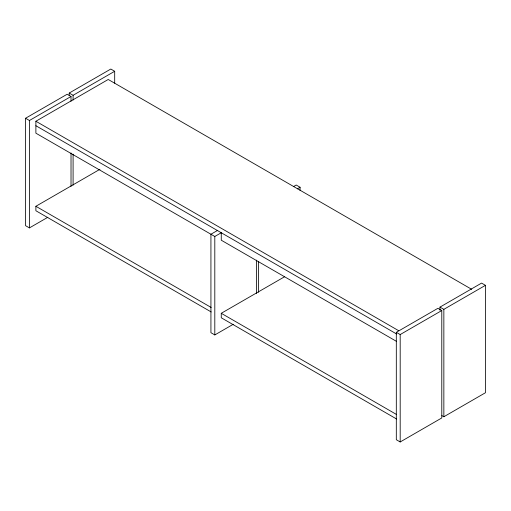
<?xml version="1.0" encoding="UTF-8"?>
<svg xmlns="http://www.w3.org/2000/svg" width="511" height="511" viewBox="0 0 511 511"><rect width="100%" height="100%" fill="white"/><g stroke="black" fill="none" stroke-linecap="round" stroke-linejoin="round"><path stroke-width="0.77" d="M47.836 217.277L29.427 227.906L25.55 225.664L25.55 118.265L67.145 94.248L71.023 96.483L71.023 101.261M69.215 95.442L69.215 93.053L110.81 69.036L114.688 71.278L114.688 83.21M25.55 118.265L29.427 120.5L71.023 96.483M69.215 93.053L73.092 95.289L114.688 71.278M221.627 232.543L214.805 236.478L35.885 133.179L35.885 121.248L108.23 79.48L471.659 289.303M211.177 311.953L35.885 210.749L35.885 206.278L99.958 169.282M217.75 230.308L210.928 234.242L210.928 332.693L214.805 334.935L233.22 324.306M293.467 186.592L296.195 185.014L300.072 187.256L300.072 190.431M297.338 188.827L300.072 187.256M396.562 418.982L221.263 317.778L221.263 313.3L284.653 276.707M396.312 332.322L437.908 308.305L441.785 310.541L441.785 417.947L400.19 441.964L396.312 439.722L396.312 332.322L400.19 334.558L441.785 310.541M439.977 310.292L439.977 307.111L481.573 283.094L485.45 285.336L485.45 392.735L443.855 416.752L441.913 415.635M439.977 307.111L443.855 309.347L485.45 285.336M35.885 121.248L398.625 330.674M35.885 125.725L396.562 333.958M396.562 341.412L221.263 240.208L221.263 232.754M35.885 206.278L211.177 307.481M221.263 313.3L396.562 414.51M443.855 309.347L443.855 416.752M400.19 334.558L400.19 441.964M258.47 261.293L258.47 292.254M256.407 260.105L256.407 293.448M214.805 236.478L214.805 334.935M73.092 95.289L73.092 100.067M73.092 154.162L73.092 185.193M71.023 152.974L71.023 186.387M29.427 120.5L29.427 227.906"/></g></svg>
